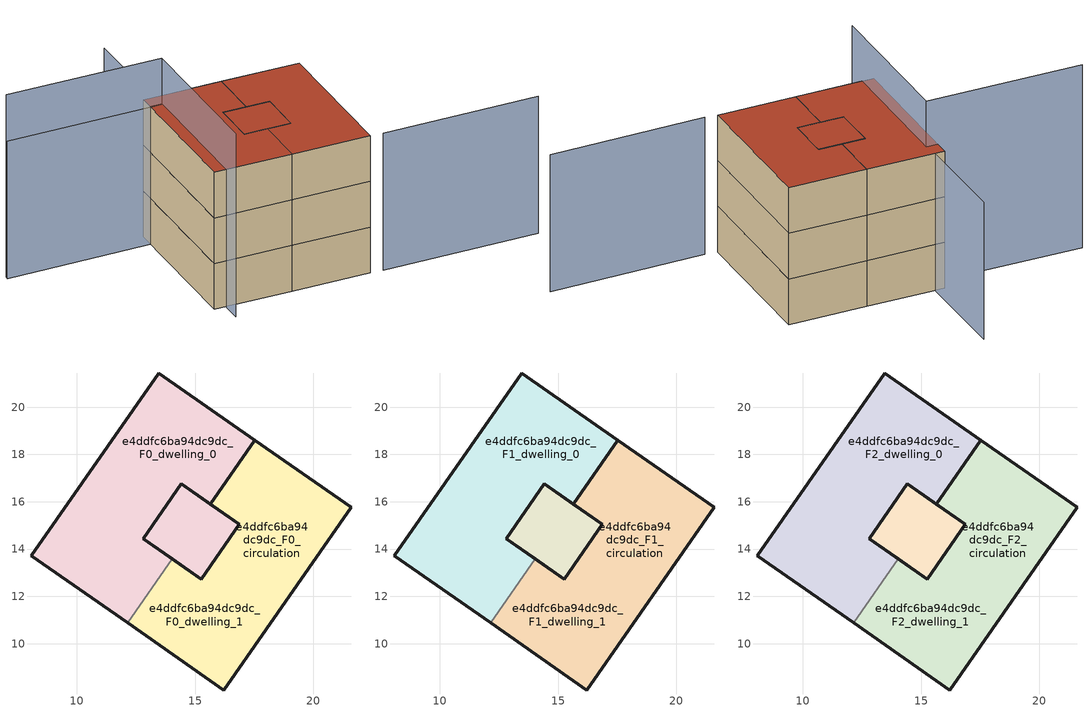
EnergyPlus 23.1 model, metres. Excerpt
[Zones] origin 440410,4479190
e4ddfc6ba94dc9dc_F0_dwelling_0
 floor ground (EU_floor_Construction): 15.65,15.9 16.87,15.05 15.25,12.73 13.75,13.78 12.81,14.43 13.48,15.4 14.42,16.75 z0; 17.53,18.61 15.65,15.9 14.42,16.75 13.48,15.4 12.81,14.43 13.75,13.78 14.03,13.58 12.15,10.87 8.07,13.71 13.46,21.45 z0
 wall outside (EU_wall_Construction): 14.03,13.58 12.81,14.43 14.42,16.75 15.65,15.9 17.53,18.61 13.46,21.45 8.07,13.71 12.15,10.87 z0:3
 wall to e4ddfc6ba94dc9dc_F0_dwelling_1 (EU_wall_Construction): 12.15,10.87 14.03,13.58 z0:3
e4ddfc6ba94dc9dc_F0_dwelling_1
 floor ground (EU_floor_Construction): 15.65,15.9 16.87,15.05 15.25,12.73 12.81,14.43 14.42,16.75 z0; 21.61,15.77 16.22,8.04 12.15,10.87 14.03,13.58 15.25,12.73 16.87,15.05 15.65,15.9 17.53,18.61 z0
 wall outside (EU_wall_Construction): 12.15,10.87 16.22,8.04 21.61,15.77 17.53,18.61 15.65,15.9 16.87,15.05 15.25,12.73 14.03,13.58 z0:3
e4ddfc6ba94dc9dc_F0_circulation
 floor ground (EU_floor_Construction): 17.53,18.61 15.65,15.9 14.42,16.75 13.48,15.4 12.81,14.43 13.75,13.78 14.03,13.58 12.15,10.87 8.07,13.71 13.46,21.45 z0; 15.65,15.9 16.87,15.05 15.25,12.73 14.03,13.58 13.82,13.73 13.75,13.78 12.81,14.43 13.48,15.4 14.42,16.75 z0; 21.61,15.77 16.22,8.04 12.15,10.87 14.03,13.58 15.25,12.73 16.87,15.05 15.65,15.9 17.53,18.61 z0
 wall outside (EU_wall_Construction): 15.25,12.73 16.87,15.05 14.42,16.75 12.81,14.43 15.25,12.73 z0:3
e4ddfc6ba94dc9dc_F1_dwelling_0
 floor outside (EU_floor_Construction): 17.53,18.61 15.65,15.9 14.42,16.75 13.48,15.4 12.81,14.43 13.75,13.78 14.03,13.58 12.15,10.87 8.07,13.71 13.46,21.45 z3
 floor to e4ddfc6ba94dc9dc_F0_circulation (EU_floor_Construction): 15.65,15.9 16.87,15.05 15.25,12.73 14.03,13.58 13.75,13.78 12.81,14.43 13.48,15.4 14.42,16.75 z3
 wall outside (EU_wall_Construction): 14.03,13.58 12.81,14.43 14.42,16.75 15.65,15.9 17.53,18.61 13.46,21.45 8.07,13.71 12.15,10.87 z3:6
 wall to e4ddfc6ba94dc9dc_F1_dwelling_1 (EU_wall_Construction): 12.15,10.87 14.03,13.58 z3:6
e4ddfc6ba94dc9dc_F1_dwelling_1
 floor to e4ddfc6ba94dc9dc_F0_dwelling_1 (EU_floor_Construction): 21.61,15.77 16.22,8.04 12.15,10.87 14.03,13.58 15.25,12.73 16.87,15.05 15.65,15.9 17.53,18.61 z3; 15.65,15.9 16.87,15.05 15.25,12.73 12.81,14.43 14.42,16.75 z3
 wall outside (EU_wall_Construction): 12.15,10.87 16.22,8.04 21.61,15.77 17.53,18.61 15.65,15.9 16.87,15.05 15.25,12.73 14.03,13.58 z3:6
e4ddfc6ba94dc9dc_F1_circulation
 floor outside (EU_floor_Construction): 15.65,15.9 16.87,15.05 15.25,12.73 14.03,13.58 13.82,13.73 13.75,13.78 12.81,14.43 13.48,15.4 14.42,16.75 z3; 21.61,15.77 16.22,8.04 12.15,10.87 14.03,13.58 15.25,12.73 16.87,15.05 15.65,15.9 17.53,18.61 z3
 floor to e4ddfc6ba94dc9dc_F0_circulation (EU_floor_Construction): 17.53,18.61 15.65,15.9 14.42,16.75 13.48,15.4 12.81,14.43 13.75,13.78 14.03,13.58 12.15,10.87 8.07,13.71 13.46,21.45 z3
 wall outside (EU_wall_Construction): 15.25,12.73 16.87,15.05 14.42,16.75 12.81,14.43 15.25,12.73 z3:6
e4ddfc6ba94dc9dc_F2_dwelling_0
 floor outside (EU_floor_Construction): 17.53,18.61 15.65,15.9 14.42,16.75 13.48,15.4 12.81,14.43 13.75,13.78 14.03,13.58 12.15,10.87 8.07,13.71 13.46,21.45 z6
 floor to e4ddfc6ba94dc9dc_F1_circulation (EU_floor_Construction): 15.65,15.9 16.87,15.05 15.25,12.73 14.03,13.58 13.75,13.78 12.81,14.43 13.48,15.4 14.42,16.75 z6
 wall outside (EU_wall_Construction): 14.03,13.58 12.81,14.43 14.42,16.75 15.65,15.9 17.53,18.61 13.46,21.45 8.07,13.71 12.15,10.87 z6:9
 wall to e4ddfc6ba94dc9dc_F2_dwelling_1 (EU_wall_Construction): 12.15,10.87 14.03,13.58 z6:9
 roof outside (EU_roof_Construction): 14.03,13.58 13.75,13.78 12.81,14.43 13.48,15.4 14.42,16.75 15.65,15.9 17.53,18.61 13.46,21.45 8.07,13.71 12.15,10.87 z9; 15.25,12.73 16.87,15.05 15.65,15.9 14.42,16.75 13.48,15.4 12.81,14.43 13.75,13.78 z9
e4ddfc6ba94dc9dc_F2_dwelling_1
 floor to e4ddfc6ba94dc9dc_F1_dwelling_1 (EU_floor_Construction): 21.61,15.77 16.22,8.04 12.15,10.87 14.03,13.58 15.25,12.73 16.87,15.05 15.65,15.9 17.53,18.61 z6; 15.65,15.9 16.87,15.05 15.25,12.73 12.81,14.43 14.42,16.75 z6
 wall outside (EU_wall_Construction): 12.15,10.87 16.22,8.04 21.61,15.77 17.53,18.61 15.65,15.9 16.87,15.05 15.25,12.73 14.03,13.58 z6:9
 roof outside (EU_roof_Construction): 16.22,8.04 21.61,15.77 17.53,18.61 15.65,15.9 16.87,15.05 15.25,12.73 14.03,13.58 12.15,10.87 z9; 15.25,12.73 16.87,15.05 15.65,15.9 14.42,16.75 12.81,14.43 z9
e4ddfc6ba94dc9dc_F2_circulation
 floor outside (EU_floor_Construction): 15.65,15.9 16.87,15.05 15.25,12.73 14.03,13.58 13.82,13.73 13.75,13.78 12.81,14.43 13.48,15.4 14.42,16.75 z6; 21.61,15.77 16.22,8.04 12.15,10.87 14.03,13.58 15.25,12.73 16.87,15.05 15.65,15.9 17.53,18.61 z6
 floor to e4ddfc6ba94dc9dc_F1_circulation (EU_floor_Construction): 17.53,18.61 15.65,15.9 14.42,16.75 13.48,15.4 12.81,14.43 13.75,13.78 14.03,13.58 12.15,10.87 8.07,13.71 13.46,21.45 z6
 wall outside (EU_wall_Construction): 15.25,12.73 16.87,15.05 14.42,16.75 12.81,14.43 15.25,12.73 z6:9
 roof outside (EU_roof_Construction): 15.25,12.73 16.87,15.05 15.65,15.9 14.42,16.75 13.48,15.4 12.81,14.43 13.75,13.78 14.03,13.58 z9; 14.03,13.58 13.75,13.78 12.81,14.43 13.48,15.4 14.42,16.75 15.65,15.9 17.53,18.61 13.46,21.45 8.07,13.71 12.15,10.87 z9; 16.22,8.04 21.61,15.77 17.53,18.61 15.65,15.9 16.87,15.05 15.25,12.73 14.03,13.58 12.15,10.87 z9
shading: 25,1.99 16.82,7.54 / 17.59,26.35 13.42,20.28 / 13.42,20.28 5.37,25.8 z0:9; 5.46,25.94 13.57,20.27 / 13.57,20.27 7.94,12.22 z0:12
[Building]
EU S2 Campaign: North Axis=0; Terrain=City; Solar Distribution=FullExterior
[Site:Location]
Madrid: Latitude=40.5; Longitude=-3.5; Time Zone=1; Elevation=609
[SizingPeriod:WeatherFileDays]
AnnualSizingPeriod: Begin Month=1; Begin Day of Month=1; End Month=12; End Day of Month=31; Day of Week for Start Day=Monday; Use Weather File Daylight Saving Period=No; Use Weather File Rain and Snow Indicators=No
[MATERIAL]
EU_InternalMass_Material: Roughness=MediumRough; Thickness=0.1; Conductivity=1; Density=1800; Specific Heat=900; Thermal Absorptance=0.9; Solar Absorptance=0.7; Visible Absorptance=0.7
[MATERIAL:NOMASS] Roughness=MediumRough; Thermal Absorptance=0.9; Solar Absorptance=0.7; Visible Absorptance=0.7
Name | Thermal Resistance
EU_wall_NoMass | 0.459673
EU_roof_NoMass | 0.495815
EU_floor_NoMass | 0.788942
[CONSTRUCTION]
EU_wall_Construction: EU_wall_NoMass
EU_roof_Construction: EU_roof_NoMass
EU_floor_Construction: EU_floor_NoMass
EU_InternalMass_Construction: EU_InternalMass_Material
[ZONE] Type=1; Multiplier=1; Ceiling Height=autocalculate; Floor Area=autocalculate; Part of Total Floor Area=Yes
Name | Volume
e4ddfc6ba94dc9dc_F0_dwelling_0 | 152.989
e4ddfc6ba94dc9dc_F1_dwelling_0; e4ddfc6ba94dc9dc_F2_dwelling_0; e4ddfc6ba94dc9dc_F0_dwelling_1; e4ddfc6ba94dc9dc_F1_dwelling_1; e4ddfc6ba94dc9dc_F2_dwelling_1 | 152.988
e4ddfc6ba94dc9dc_F0_circulation; e4ddfc6ba94dc9dc_F1_circulation; e4ddfc6ba94dc9dc_F2_circulation | 280.712
[INTERNALMASS] Construction=EU_InternalMass_Construction; Surface Area=42.5746
Name | Zone or ZoneList
e4ddfc6ba94dc9dc_F0_dwelling_0_EU_InternalMass | e4ddfc6ba94dc9dc_F0_dwelling_0
e4ddfc6ba94dc9dc_F0_dwelling_1_EU_InternalMass | e4ddfc6ba94dc9dc_F0_dwelling_1
e4ddfc6ba94dc9dc_F1_dwelling_0_EU_InternalMass | e4ddfc6ba94dc9dc_F1_dwelling_0
e4ddfc6ba94dc9dc_F1_dwelling_1_EU_InternalMass | e4ddfc6ba94dc9dc_F1_dwelling_1
e4ddfc6ba94dc9dc_F2_dwelling_0_EU_InternalMass | e4ddfc6ba94dc9dc_F2_dwelling_0
e4ddfc6ba94dc9dc_F2_dwelling_1_EU_InternalMass | e4ddfc6ba94dc9dc_F2_dwelling_1
[OTHEREQUIPMENT] Fuel Type=Electricity; Design Level Calculation Method=Watts/Area; Power per Zone Floor Area=1; Fraction Latent=0; Fraction Radiant=0; Fraction Lost=0; Carbon Dioxide Generation Rate=0; EndUse Subcategory=EU_Step8_InternalGains
Name | Zone or ZoneList or Space or SpaceList | Schedule
EU_Step8_InternalGain_e4ddfc6ba94dc9dc_F0_dwelling_0_f000 | e4ddfc6ba94dc9dc_F0_dwelling_0 | EU_Step8_GainSchedule_e4ddfc6ba94dc9dc_F0_dwelling_0_f000
EU_Step8_InternalGain_e4ddfc6ba94dc9dc_F0_dwelling_1_f000 | e4ddfc6ba94dc9dc_F0_dwelling_1 | EU_Step8_GainSchedule_e4ddfc6ba94dc9dc_F0_dwelling_1_f000
EU_Step8_InternalGain_e4ddfc6ba94dc9dc_F1_dwelling_0_f000 | e4ddfc6ba94dc9dc_F1_dwelling_0 | EU_Step8_GainSchedule_e4ddfc6ba94dc9dc_F1_dwelling_0_f000
EU_Step8_InternalGain_e4ddfc6ba94dc9dc_F1_dwelling_1_f000 | e4ddfc6ba94dc9dc_F1_dwelling_1 | EU_Step8_GainSchedule_e4ddfc6ba94dc9dc_F1_dwelling_1_f000
EU_Step8_InternalGain_e4ddfc6ba94dc9dc_F2_dwelling_0_f000 | e4ddfc6ba94dc9dc_F2_dwelling_0 | EU_Step8_GainSchedule_e4ddfc6ba94dc9dc_F2_dwelling_0_f000
EU_Step8_InternalGain_e4ddfc6ba94dc9dc_F2_dwelling_1_f000 | e4ddfc6ba94dc9dc_F2_dwelling_1 | EU_Step8_GainSchedule_e4ddfc6ba94dc9dc_F2_dwelling_1_f000
[ZONEINFILTRATION:DESIGNFLOWRATE] Schedule=EU_AlwaysOn; Design Flow Rate Calculation Method=Flow/Area; Flow Rate per Floor Area=0.0005; Constant Term Coefficient=1; Temperature Term Coefficient=0; Velocity Term Coefficient=0; Velocity Squared Term Coefficient=0
Name | Zone or ZoneList or Space or SpaceList
EU_Circulation_Infiltration_e4ddfc6ba94dc9dc_F0_circulation | e4ddfc6ba94dc9dc_F0_circulation
EU_Circulation_Infiltration_e4ddfc6ba94dc9dc_F1_circulation | e4ddfc6ba94dc9dc_F1_circulation
EU_Circulation_Infiltration_e4ddfc6ba94dc9dc_F2_circulation | e4ddfc6ba94dc9dc_F2_circulation
[ZONEVENTILATION:DESIGNFLOWRATE] Schedule=EU_AlwaysOn; Design Flow Rate Calculation Method=AirChanges/Hour; Air Changes per Hour=0.719161; Ventilation Type=Natural; Fan Pressure Rise=0; Fan Total Efficiency=1; Constant Term Coefficient=1; Temperature Term Coefficient=0; Velocity Term Coefficient=0; Velocity Squared Term Coefficient=0; Minimum Indoor Temperature=-100; Maximum Indoor Temperature=100; Delta Temperature=-100; Minimum Outdoor Temperature=-100; Maximum Outdoor Temperature=100; Maximum Wind Speed=40
Name | Zone or ZoneList or Space or SpaceList
EU_ConstantAir_e4ddfc6ba94dc9dc_F0_dwelling_0 | e4ddfc6ba94dc9dc_F0_dwelling_0
EU_ConstantAir_e4ddfc6ba94dc9dc_F0_dwelling_1 | e4ddfc6ba94dc9dc_F0_dwelling_1
EU_ConstantAir_e4ddfc6ba94dc9dc_F1_dwelling_0 | e4ddfc6ba94dc9dc_F1_dwelling_0
EU_ConstantAir_e4ddfc6ba94dc9dc_F1_dwelling_1 | e4ddfc6ba94dc9dc_F1_dwelling_1
EU_ConstantAir_e4ddfc6ba94dc9dc_F2_dwelling_0 | e4ddfc6ba94dc9dc_F2_dwelling_0
EU_ConstantAir_e4ddfc6ba94dc9dc_F2_dwelling_1 | e4ddfc6ba94dc9dc_F2_dwelling_1
[HVACTEMPLATE:THERMOSTAT] Constant Heating Setpoint=20; Constant Cooling Setpoint=50
EU_HeatOnly_e4ddfc6ba94dc9dc_F0_dwelling_0; EU_HeatOnly_e4ddfc6ba94dc9dc_F0_dwelling_1; EU_HeatOnly_e4ddfc6ba94dc9dc_F1_dwelling_0; EU_HeatOnly_e4ddfc6ba94dc9dc_F1_dwelling_1; EU_HeatOnly_e4ddfc6ba94dc9dc_F2_dwelling_0; EU_HeatOnly_e4ddfc6ba94dc9dc_F2_dwelling_1
[HVACTEMPLATE:ZONE:IDEALLOADSAIRSYSTEM] System Availability Schedule=EU_AlwaysOn; Maximum Heating Supply Air Temperature=50; Minimum Cooling Supply Air Temperature=13; Maximum Heating Supply Air Humidity Ratio=0.0156; Minimum Cooling Supply Air Humidity Ratio=0.0077; Heating Limit=NoLimit; Cooling Limit=NoLimit; Heating Availability Schedule=EU_AlwaysOn; Cooling Availability Schedule=EU_CoolingOff; Dehumidification Control Type=ConstantSensibleHeatRatio; Cooling Sensible Heat Ratio=0.7; Dehumidification Setpoint=60; Humidification Control Type=None; Humidification Setpoint=30; Outdoor Air Method=None; Outdoor Air Flow Rate per Person=0.00944; Outdoor Air Flow Rate per Zone Floor Area=0; Outdoor Air Flow Rate per Zone=0; Demand Controlled Ventilation Type=None; Outdoor Air Economizer Type=NoEconomizer; Heat Recovery Type=None; Sensible Heat Recovery Effectiveness=0.7; Latent Heat Recovery Effectiveness=0.65
Name | Template Thermostat
e4ddfc6ba94dc9dc_F0_dwelling_0 | EU_HeatOnly_e4ddfc6ba94dc9dc_F0_dwelling_0
e4ddfc6ba94dc9dc_F0_dwelling_1 | EU_HeatOnly_e4ddfc6ba94dc9dc_F0_dwelling_1
e4ddfc6ba94dc9dc_F1_dwelling_0 | EU_HeatOnly_e4ddfc6ba94dc9dc_F1_dwelling_0
e4ddfc6ba94dc9dc_F1_dwelling_1 | EU_HeatOnly_e4ddfc6ba94dc9dc_F1_dwelling_1
e4ddfc6ba94dc9dc_F2_dwelling_0 | EU_HeatOnly_e4ddfc6ba94dc9dc_F2_dwelling_0
e4ddfc6ba94dc9dc_F2_dwelling_1 | EU_HeatOnly_e4ddfc6ba94dc9dc_F2_dwelling_1
[SIZING:ZONE] Zone Cooling Design Supply Air Temperature Input Method=SupplyAirTemperature; Zone Cooling Design Supply Air Temperature=13; Zone Heating Design Supply Air Temperature Input Method=SupplyAirTemperature; Zone Heating Design Supply Air Temperature=50; Zone Cooling Design Supply Air Humidity Ratio=0.008; Zone Heating Design Supply Air Humidity Ratio=0.008; Cooling Design Air Flow Method=DesignDay; Cooling Design Air Flow Rate=0; Cooling Minimum Air Flow per Zone Floor Area=0.000762; Cooling Minimum Air Flow=0; Cooling Minimum Air Flow Fraction=0.2; Heating Design Air Flow Method=DesignDay; Heating Design Air Flow Rate=0; Heating Maximum Air Flow per Zone Floor Area=0.002032; Heating Maximum Air Flow=0.141576; Heating Maximum Air Flow Fraction=0.3; Account for Dedicated Outdoor Air System=No; Dedicated Outdoor Air System Control Strategy=NeutralSupplyAir; Dedicated Outdoor Air Low Setpoint Temperature for Design=autosize; Dedicated Outdoor Air High Setpoint Temperature for Design=autosize; Zone Load Sizing Method=Sensible Load Only No Latent Load; Zone Latent Cooling Design Supply Air Humidity Ratio Input Method=HumidityRatioDifference; Zone Cooling Design Supply Air Humidity Ratio Difference=0.005; Zone Latent Heating Design Supply Air Humidity Ratio Input Method=HumidityRatioDifference; Zone Humidification Design Supply Air Humidity Ratio Difference=0.005
e4ddfc6ba94dc9dc_F0_dwelling_0; e4ddfc6ba94dc9dc_F0_dwelling_1; e4ddfc6ba94dc9dc_F1_dwelling_0; e4ddfc6ba94dc9dc_F1_dwelling_1; e4ddfc6ba94dc9dc_F2_dwelling_0; e4ddfc6ba94dc9dc_F2_dwelling_1
[SCHEDULE:CONSTANT]
Name | Hourly Value
EU_AlwaysOn | 1
EU_CoolingOff | 0
[SCHEDULE:FILE] Column Number=1; Rows to Skip at Top=0; Number of Hours of Data=8760; Column Separator=Comma; Interpolate to Timestep=No; Minutes per Item=60; Adjust Schedule for Daylight Savings=Yes
Name | File
EU_Step8_GainSchedule_e4ddfc6ba94dc9dc_F0_dwelling_0_f000 | ../../schedules/e4ddfc6ba94dc9dc/e4ddfc6ba94dc9dc_F0_dwelling_0_f000_gain.csv
EU_Step8_GainSchedule_e4ddfc6ba94dc9dc_F0_dwelling_1_f000 | ../../schedules/e4ddfc6ba94dc9dc/e4ddfc6ba94dc9dc_F0_dwelling_1_f000_gain.csv
EU_Step8_GainSchedule_e4ddfc6ba94dc9dc_F1_dwelling_0_f000 | ../../schedules/e4ddfc6ba94dc9dc/e4ddfc6ba94dc9dc_F1_dwelling_0_f000_gain.csv
EU_Step8_GainSchedule_e4ddfc6ba94dc9dc_F1_dwelling_1_f000 | ../../schedules/e4ddfc6ba94dc9dc/e4ddfc6ba94dc9dc_F1_dwelling_1_f000_gain.csv
EU_Step8_GainSchedule_e4ddfc6ba94dc9dc_F2_dwelling_0_f000 | ../../schedules/e4ddfc6ba94dc9dc/e4ddfc6ba94dc9dc_F2_dwelling_0_f000_gain.csv
EU_Step8_GainSchedule_e4ddfc6ba94dc9dc_F2_dwelling_1_f000 | ../../schedules/e4ddfc6ba94dc9dc/e4ddfc6ba94dc9dc_F2_dwelling_1_f000_gain.csv
